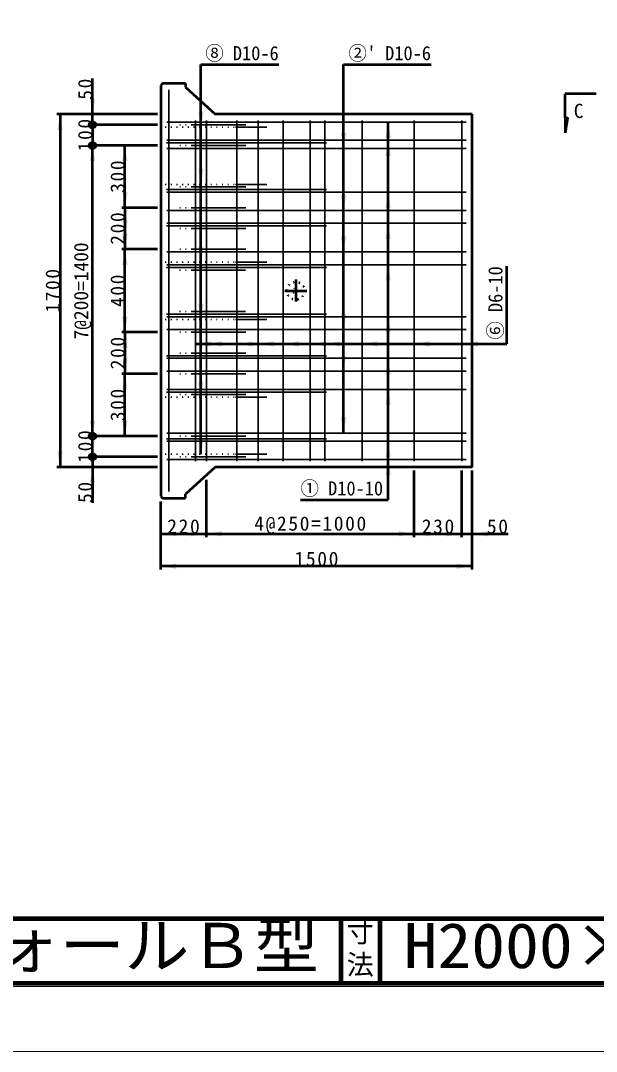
# Model space of a CAD drawing. Units: millimetres, scale not verified. Extents: x -2102 to 2102, y -1485 to 1485.
# Drawn here: x 54 to 941, y -1485 to 104 of the extents above; entities that cross this region are included whole.
import ezdxf
from ezdxf.enums import TextEntityAlignment as Align

# ---------------------------------------------------------------- set-up
doc = ezdxf.new("R2010")
doc.units = ezdxf.units.MM
doc.header["$LTSCALE"] = 5
doc.linetypes.add('DOTTED', pattern=[1.75, 0.25, -1.5])
doc.linetypes.add('LONG_DASHED_DOTTED', pattern=[15.25, 12, -1.5, 0.25, -1.5])
doc.layers.add('0-0_V-nasSTD', color=7, linetype='Continuous', lineweight=50)
doc.layers.add('0-1_0', color=7, linetype='Continuous', lineweight=100)
doc.styles.add('ＭＳ ゴシック', font='')
doc.styles.get('ＭＳ ゴシック').set_extended_font_data('MS Gothic')

msp = doc.modelspace()

# ---------------------------------------------------------------- linework, layer by layer
at = {"layer": '0-0_V-nasSTD'}
for p, q in [((332.206, 36.146), (452.206, 36.146)), ((332.206, -564.654), (332.206, 36.146)), ((551.761, 36.146), (686.761, 36.146)), ((551.761, -531.854), (551.761, 36.146)), ((273.041, 6.866), (270.161, 3.986)), ((270.161, 3.986), (270.161, -629.294)), ((308.561, 6.866), (273.041, 6.866)), ((308.561, 6.866), (308.561, 1.013)), ((308.561, 1.013), (354.123, -40.654)), ((893.033, -46.094), (893.033, -9.134)), ((941.073, -9.134), (893.033, -9.134)), ((265.161, -40.654), (110.161, -40.654)), ((115.161, -40.654), (115.161, -584.654)), ((750.161, -40.654), (354.123, -40.654)), ((750.161, -584.654), (750.161, -40.654)), ((893.033, -46.094), (893.033, -69.134)), ((265.161, -56.654), (160.161, -56.654)), ((165.161, -56.654), (165.161, -88.654)), ((620.561, -634.654), (620.561, -52.654)), ((265.161, -88.654), (160.161, -88.654)), ((165.161, -536.654), (165.161, -88.654)), ((215.161, -184.654), (215.161, -88.654)), ((265.161, -184.654), (210.161, -184.654)), ((215.161, -184.654), (215.161, -248.654)), ((265.161, -248.654), (210.161, -248.654)), ((215.161, -376.654), (215.161, -248.654)), ((803.161, -394.574), (803.161, -274.574)), ((265.161, -376.654), (210.161, -376.654)), ((215.161, -376.654), (215.161, -440.654)), ((323.851, -394.574), (803.161, -394.574)), ((265.161, -440.654), (210.161, -440.654)), ((215.161, -536.654), (215.161, -440.654)), ((265.161, -536.654), (160.161, -536.654)), ((165.161, -568.654), (165.161, -536.654)), ((265.161, -568.654), (160.161, -568.654)), ((265.161, -584.654), (110.161, -584.654)), ((354.123, -584.654), (308.561, -626.321)), ((750.161, -584.654), (354.123, -584.654)), ((660.561, -692.174), (660.561, -589.654)), ((734.161, -692.174), (734.161, -589.654)), ((750.161, -742.174), (750.161, -589.654)), ((340.561, -692.174), (340.561, -604.174)), ((270.161, -629.294), (273.041, -632.174)), ((273.041, -632.174), (308.561, -632.174)), ((308.561, -632.174), (308.561, -626.321)), ((485.561, -634.654), (620.561, -634.654)), ((270.161, -742.174), (270.161, -637.174)), ((270.161, -687.174), (340.561, -687.174)), ((340.561, -687.174), (660.561, -687.174)), ((660.561, -687.174), (734.161, -687.174)), ((750.161, -737.174), (270.161, -737.174))]:
    msp.add_line(p, q, dxfattribs=at)
at = {"layer": '0-0_V-nasSTD', "lineweight": 35}
for p, q in [((282.481, -3.054), (282.481, -622.254)), ((740.561, -52.654), (279.761, -52.654)), ((318.407, -56.654), (401.287, -56.654)), ((323.851, -575.054), (323.851, -50.254)), ((340.561, -575.054), (340.561, -50.254)), ((385.472, -60.654), (433.472, -60.654)), ((387.601, -575.054), (387.601, -50.254)), ((420.561, -575.054), (420.561, -50.254)), ((458.961, -575.054), (458.961, -50.254)), ((500.561, -575.054), (500.561, -50.254)), ((522.961, -575.054), (522.961, -50.254)), ((580.561, -575.054), (580.561, -50.254)), ((660.561, -575.054), (660.561, -50.254)), ((734.161, -575.054), (734.161, -50.254)), ((525.521, -84.654), (279.121, -84.654)), ((740.561, -80.654), (279.761, -80.654)), ((740.561, -93.454), (279.761, -93.454)), ((318.407, -88.654), (401.287, -88.654)), ((525.521, -156.654), (279.121, -156.654)), ((318.407, -152.654), (401.287, -152.654)), ((385.472, -148.654), (433.472, -148.654)), ((740.561, -160.654), (279.761, -160.654)), ((740.561, -188.814), (279.761, -188.814)), ((318.407, -184.654), (401.287, -184.654)), ((525.521, -212.654), (279.121, -212.654)), ((740.561, -208.654), (279.761, -208.654)), ((318.407, -216.654), (401.287, -216.654)), ((740.561, -252.814), (279.761, -252.814)), ((318.407, -248.654), (401.287, -248.654)), ((385.472, -268.654), (433.472, -268.654)), ((525.521, -276.654), (279.121, -276.654)), ((740.561, -272.654), (279.761, -272.654)), ((318.157, -280.654), (401.037, -280.654)), ((525.521, -348.654), (279.121, -348.654)), ((318.157, -344.654), (401.037, -344.654)), ((740.561, -352.654), (279.761, -352.654)), ((385.472, -356.654), (433.472, -356.654)), ((740.561, -372.494), (279.761, -372.494)), ((318.407, -376.654), (401.287, -376.654)), ((525.521, -412.654), (279.121, -412.654)), ((318.407, -408.654), (401.287, -408.654)), ((740.561, -416.654), (279.761, -416.654)), ((740.561, -436.494), (279.761, -436.494)), ((318.407, -440.654), (401.287, -440.654)), ((525.521, -468.654), (279.121, -468.654)), ((740.561, -464.654), (279.761, -464.654)), ((318.407, -472.654), (401.287, -472.654)), ((385.472, -476.654), (433.472, -476.654)), ((740.561, -531.854), (279.761, -531.854)), ((318.407, -536.654), (401.287, -536.654)), ((525.521, -540.654), (279.121, -540.654)), ((740.561, -544.654), (279.761, -544.654)), ((318.407, -568.654), (401.287, -568.654)), ((385.472, -564.654), (433.472, -564.654)), ((740.561, -572.654), (279.761, -572.654))]:
    msp.add_line(p, q, dxfattribs=at)
at = {"layer": '0-0_V-nasSTD', "linetype": 'DOTTED', "lineweight": 35}
for p, q in [((277.201, -60.654), (385.472, -60.654)), ((318.407, -56.654), (292.557, -56.654)), ((318.407, -88.654), (292.557, -88.654)), ((277.201, -148.654), (385.472, -148.654)), ((318.407, -152.654), (292.557, -152.654)), ((318.407, -184.654), (292.557, -184.654)), ((318.407, -216.654), (292.557, -216.654)), ((318.407, -248.654), (292.557, -248.654)), ((277.201, -268.654), (385.472, -268.654)), ((318.157, -280.654), (292.307, -280.654)), ((318.157, -344.654), (292.307, -344.654)), ((277.201, -356.654), (385.472, -356.654)), ((318.407, -376.654), (292.557, -376.654)), ((318.407, -408.654), (292.557, -408.654)), ((318.407, -440.654), (292.557, -440.654)), ((318.407, -472.654), (292.557, -472.654)), ((277.201, -476.654), (385.472, -476.654)), ((318.407, -536.654), (292.557, -536.654)), ((277.201, -564.654), (385.472, -564.654)), ((318.407, -568.654), (292.557, -568.654))]:
    msp.add_line(p, q, dxfattribs=at)
at = {"layer": '0-0_V-nasSTD', "linetype": 'LONG_DASHED_DOTTED'}
for p, q in [((478.161, -295.214), (478.161, -329.134)), ((461.201, -312.654), (495.121, -312.654))]:
    msp.add_line(p, q, dxfattribs=at)
at = {"layer": '0-0_V-nasSTD', "lineweight": 100}
for p, q in [((547.5, -1280), (547.5, -1380)), ((607.5, -1280), (607.5, -1380)), ((-1997.5, -1380), (1997.5, -1380))]:
    msp.add_line(p, q, dxfattribs=at)
at = {"layer": '0-0_V-nasSTD', "lineweight": 18}
for points in [[(-2102.5, -1485), (-2102.5, 1485), (2102.5, 1485), (2102.5, -1485)], [(-2002.5, -1385), (-2002.5, 1385), (2002.5, 1385), (2002.5, -1385)]]:
    msp.add_lwpolyline(points, close=True, dxfattribs=at)
at = {"layer": '0-0_V-nasSTD'}
for points in [[(165.161, -56.654), (165.161, -40.654), (165.161, 14.346)], [(893.033, -46.094), (896.873, -46.094), (893.033, -69.134)], [(165.161, -568.654), (165.161, -584.654), (165.161, -639.654)], [(734.161, -687.174), (750.161, -687.174), (805.161, -687.174)]]:
    msp.add_lwpolyline(points, dxfattribs=at)
for centre in [(165.161, -56.654), (165.161, -88.654), (165.161, -536.654), (165.161, -568.654)]:
    msp.add_circle(centre, 5, dxfattribs=at)
at = {"layer": '0-0_V-nasSTD', "linetype": 'DOTTED'}
for radius in [13.76, 4]:
    msp.add_circle((478.161, -312.654), radius, dxfattribs=at)
at = {"layer": '0-0_V-nasSTD'}
for points in [[(161.161, -16.654), (165.161, -40.654), (165.161, -16.654)], [(165.161, -40.654), (165.161, -16.654), (169.161, -16.654)], [(111.161, -64.654), (115.161, -64.654), (115.161, -40.654)], [(115.161, -64.654), (115.161, -40.654), (119.161, -64.654)], [(328.206, -36.654), (332.206, -60.654), (332.206, -36.654)], [(332.206, -60.654), (332.206, -36.654), (336.206, -36.654)], [(616.561, -76.654), (620.561, -76.654), (620.561, -52.654)], [(620.561, -76.654), (620.561, -52.654), (624.561, -76.654)], [(547.761, -69.454), (551.761, -93.454), (551.761, -69.454)], [(551.761, -93.454), (551.761, -69.454), (555.761, -69.454)], [(161.161, -112.654), (165.161, -112.654), (165.161, -88.654)], [(165.161, -112.654), (165.161, -88.654), (169.161, -112.654)], [(211.161, -112.654), (215.161, -112.654), (215.161, -88.654)], [(215.161, -112.654), (215.161, -88.654), (219.161, -112.654)], [(616.561, -104.654), (620.561, -104.654), (620.561, -80.654)], [(620.561, -104.654), (620.561, -80.654), (624.561, -104.654)], [(328.206, -124.654), (332.206, -148.654), (332.206, -124.654)], [(332.206, -148.654), (332.206, -124.654), (336.206, -124.654)], [(211.161, -160.654), (215.161, -184.654), (215.161, -160.654)], [(215.161, -184.654), (215.161, -160.654), (219.161, -160.654)], [(547.761, -164.814), (551.761, -188.814), (551.761, -164.814)], [(551.761, -188.814), (551.761, -164.814), (555.761, -164.814)], [(616.561, -184.654), (620.561, -184.654), (620.561, -160.654)], [(620.561, -184.654), (620.561, -160.654), (624.561, -184.654)], [(211.161, -208.654), (215.161, -208.654), (215.161, -184.654)], [(215.161, -208.654), (215.161, -184.654), (219.161, -208.654)], [(616.561, -232.654), (620.561, -232.654), (620.561, -208.654)], [(620.561, -232.654), (620.561, -208.654), (624.561, -232.654)], [(211.161, -224.654), (215.161, -248.654), (215.161, -224.654)], [(215.161, -248.654), (215.161, -224.654), (219.161, -224.654)], [(547.761, -228.814), (551.761, -252.814), (551.761, -228.814)], [(551.761, -252.814), (551.761, -228.814), (555.761, -228.814)], [(211.161, -272.654), (215.161, -272.654), (215.161, -248.654)], [(215.161, -272.654), (215.161, -248.654), (219.161, -272.654)], [(328.206, -244.654), (332.206, -268.654), (332.206, -244.654)], [(332.206, -268.654), (332.206, -244.654), (336.206, -244.654)], [(616.561, -296.654), (620.561, -296.654), (620.561, -272.654)], [(620.561, -296.654), (620.561, -272.654), (624.561, -296.654)], [(328.206, -332.654), (332.206, -356.654), (332.206, -332.654)], [(332.206, -356.654), (332.206, -332.654), (336.206, -332.654)], [(547.761, -348.494), (551.761, -372.494), (551.761, -348.494)], [(551.761, -372.494), (551.761, -348.494), (555.761, -348.494)], [(211.161, -352.654), (215.161, -376.654), (215.161, -352.654)], [(215.161, -376.654), (215.161, -352.654), (219.161, -352.654)], [(616.561, -376.654), (620.561, -376.654), (620.561, -352.654)], [(620.561, -376.654), (620.561, -352.654), (624.561, -376.654)], [(211.161, -400.654), (215.161, -400.654), (215.161, -376.654)], [(215.161, -400.654), (215.161, -376.654), (219.161, -400.654)], [(323.851, -394.574), (347.851, -394.574), (347.851, -390.574)], [(323.851, -394.574), (347.851, -398.574), (347.851, -394.574)], [(340.561, -394.574), (364.561, -394.574), (364.561, -390.574)], [(340.561, -394.574), (364.561, -398.574), (364.561, -394.574)], [(387.601, -394.574), (411.601, -394.574), (411.601, -390.574)], [(387.601, -394.574), (411.601, -398.574), (411.601, -394.574)], [(420.561, -394.574), (444.561, -394.574), (444.561, -390.574)], [(420.561, -394.574), (444.561, -398.574), (444.561, -394.574)], [(458.961, -394.574), (482.961, -394.574), (482.961, -390.574)], [(458.961, -394.574), (482.961, -398.574), (482.961, -394.574)], [(500.561, -394.574), (524.561, -394.574), (524.561, -390.574)], [(500.561, -394.574), (524.561, -398.574), (524.561, -394.574)], [(522.961, -394.574), (546.961, -394.574), (546.961, -390.574)], [(522.961, -394.574), (546.961, -398.574), (546.961, -394.574)], [(580.561, -394.574), (604.561, -394.574), (604.561, -390.574)], [(580.561, -394.574), (604.561, -398.574), (604.561, -394.574)], [(660.561, -394.574), (684.561, -394.574), (684.561, -390.574)], [(660.561, -394.574), (684.561, -398.574), (684.561, -394.574)], [(734.161, -394.574), (758.161, -394.574), (758.161, -390.574)], [(734.161, -394.574), (758.161, -398.574), (758.161, -394.574)], [(547.761, -412.494), (551.761, -436.494), (551.761, -412.494)], [(551.761, -436.494), (551.761, -412.494), (555.761, -412.494)], [(211.161, -416.654), (215.161, -440.654), (215.161, -416.654)], [(215.161, -440.654), (215.161, -416.654), (219.161, -416.654)], [(616.561, -440.654), (620.561, -440.654), (620.561, -416.654)], [(620.561, -440.654), (620.561, -416.654), (624.561, -440.654)], [(211.161, -464.654), (215.161, -464.654), (215.161, -440.654)], [(215.161, -464.654), (215.161, -440.654), (219.161, -464.654)], [(328.206, -452.654), (332.206, -476.654), (332.206, -452.654)], [(332.206, -476.654), (332.206, -452.654), (336.206, -452.654)], [(616.561, -488.654), (620.561, -488.654), (620.561, -464.654)], [(620.561, -488.654), (620.561, -464.654), (624.561, -488.654)], [(547.761, -507.854), (551.761, -531.854), (551.761, -507.854)], [(551.761, -531.854), (551.761, -507.854), (555.761, -507.854)], [(161.161, -512.654), (165.161, -536.654), (165.161, -512.654)], [(165.161, -536.654), (165.161, -512.654), (169.161, -512.654)], [(211.161, -512.654), (215.161, -536.654), (215.161, -512.654)], [(215.161, -536.654), (215.161, -512.654), (219.161, -512.654)], [(328.206, -540.654), (332.206, -564.654), (332.206, -540.654)], [(332.206, -564.654), (332.206, -540.654), (336.206, -540.654)], [(616.561, -568.654), (620.561, -568.654), (620.561, -544.654)], [(620.561, -568.654), (620.561, -544.654), (624.561, -568.654)], [(111.161, -560.654), (115.161, -584.654), (115.161, -560.654)], [(115.161, -584.654), (115.161, -560.654), (119.161, -560.654)], [(161.161, -608.654), (165.161, -608.654), (165.161, -584.654)], [(165.161, -608.654), (165.161, -584.654), (169.161, -608.654)], [(616.561, -596.654), (620.561, -596.654), (620.561, -572.654)], [(620.561, -596.654), (620.561, -572.654), (624.561, -596.654)], [(270.161, -687.174), (294.161, -687.174), (294.161, -683.174)], [(316.561, -687.174), (316.561, -683.174), (340.561, -687.174)], [(340.561, -687.174), (364.561, -687.174), (364.561, -683.174)], [(636.561, -687.174), (636.561, -683.174), (660.561, -687.174)], [(660.561, -687.174), (684.561, -687.174), (684.561, -683.174)], [(710.161, -687.174), (710.161, -683.174), (734.161, -687.174)], [(750.161, -687.174), (774.161, -687.174), (774.161, -683.174)], [(270.161, -687.174), (294.161, -691.174), (294.161, -687.174)], [(316.561, -691.174), (316.561, -687.174), (340.561, -687.174)], [(340.561, -687.174), (364.561, -691.174), (364.561, -687.174)], [(636.561, -691.174), (636.561, -687.174), (660.561, -687.174)], [(660.561, -687.174), (684.561, -691.174), (684.561, -687.174)], [(710.161, -691.174), (710.161, -687.174), (734.161, -687.174)], [(750.161, -687.174), (774.161, -691.174), (774.161, -687.174)], [(270.161, -737.174), (294.161, -737.174), (294.161, -733.174)], [(270.161, -737.174), (294.161, -741.174), (294.161, -737.174)], [(726.161, -737.174), (726.161, -733.174), (750.161, -737.174)], [(726.161, -741.174), (726.161, -737.174), (750.161, -737.174)]]:
    msp.add_solid(points, dxfattribs=at)
at = {"layer": '0-1_0'}
msp.add_line((-1997.5, -1280), (1997.5, -1280), dxfattribs=at)

# ---------------------------------------------------------------- texts
at = {"layer": '0-0_V-nasSTD', "style": 'ＭＳ ゴシック'}
for s, height, width, p in [('⑧ D10-6', 21.85, 0.95, (338.936, 36.146)), ("②' D10-6", 21.85, 0.95, (559.332, 36.146)), ('① D10-10', 21.85, 0.95, (485.561, -634.654)), ('1stタッチウォールＢ型', 69.65, 1.05, (-533.25, -1377.53)), ('H2000×B1500×L1997', 69.65, 1.1, (644.25, -1377.492))]:
    msp.add_text(s, height=height, dxfattribs=dict(at, width=width)).set_placement(p, align=Align.BOTTOM_LEFT)
for s, height, p in [('C', 21.99, (906.399, -52.958)), ('寸', 30.79, (556.482, -1326.001)), ('法', 30.79, (556.476, -1375.99))]:
    msp.add_text(s, height=height, dxfattribs=at).set_placement(p, align=Align.BOTTOM_LEFT)
msp.add_text('7@200=1400', height=21.99, rotation=90, dxfattribs=at).set_placement((165.161, -387.654), align=Align.BOTTOM_LEFT)
at = {"layer": '0-0_V-nasSTD', "style": 'ＭＳ ゴシック', "width": 0.95}
msp.add_text('⑥ D6-10', height=21.85, rotation=90, dxfattribs=at).set_placement((803.161, -387.844), align=Align.BOTTOM_LEFT)
at = {"layer": '0-0_V-nasSTD', "char_height": 21.99, "attachment_point": 7, "rotation": 90, "style": 'ＭＳ ゴシック'}
for s, insert in [('\\T1.17;50', (165.161, -18.154)), ('\\T1.17;100', (165.161, -97.654)), ('\\T1.17;300', (215.161, -161.654)), ('\\T1.17;200', (215.161, -241.654)), ('\\T1.17;1700', (115.161, -346.404)), ('\\T1.17;400', (215.161, -337.654)), ('\\T1.17;200', (215.161, -433.654)), ('\\T1.17;300', (215.161, -513.654)), ('\\T1.17;100', (165.161, -577.654)), ('\\T1.17;50', (165.161, -639.654))]:
    msp.add_mtext(s, dxfattribs=dict(at, insert=insert))
at = {"layer": '0-0_V-nasSTD', "char_height": 21.99, "attachment_point": 7, "style": 'ＭＳ ゴシック'}
for s, insert in [('\\T1.17;220', (280.361, -687.174)), ('\\T1.17;4@250=1000', (414.311, -687.174)), ('\\T1.17;230', (672.361, -687.174)), ('\\T1.17;50', (772.661, -687.174)), ('\\T1.17;1500', (476.411, -737.174))]:
    msp.add_mtext(s, dxfattribs=dict(at, insert=insert))

doc.saveas('drawing.dxf')
